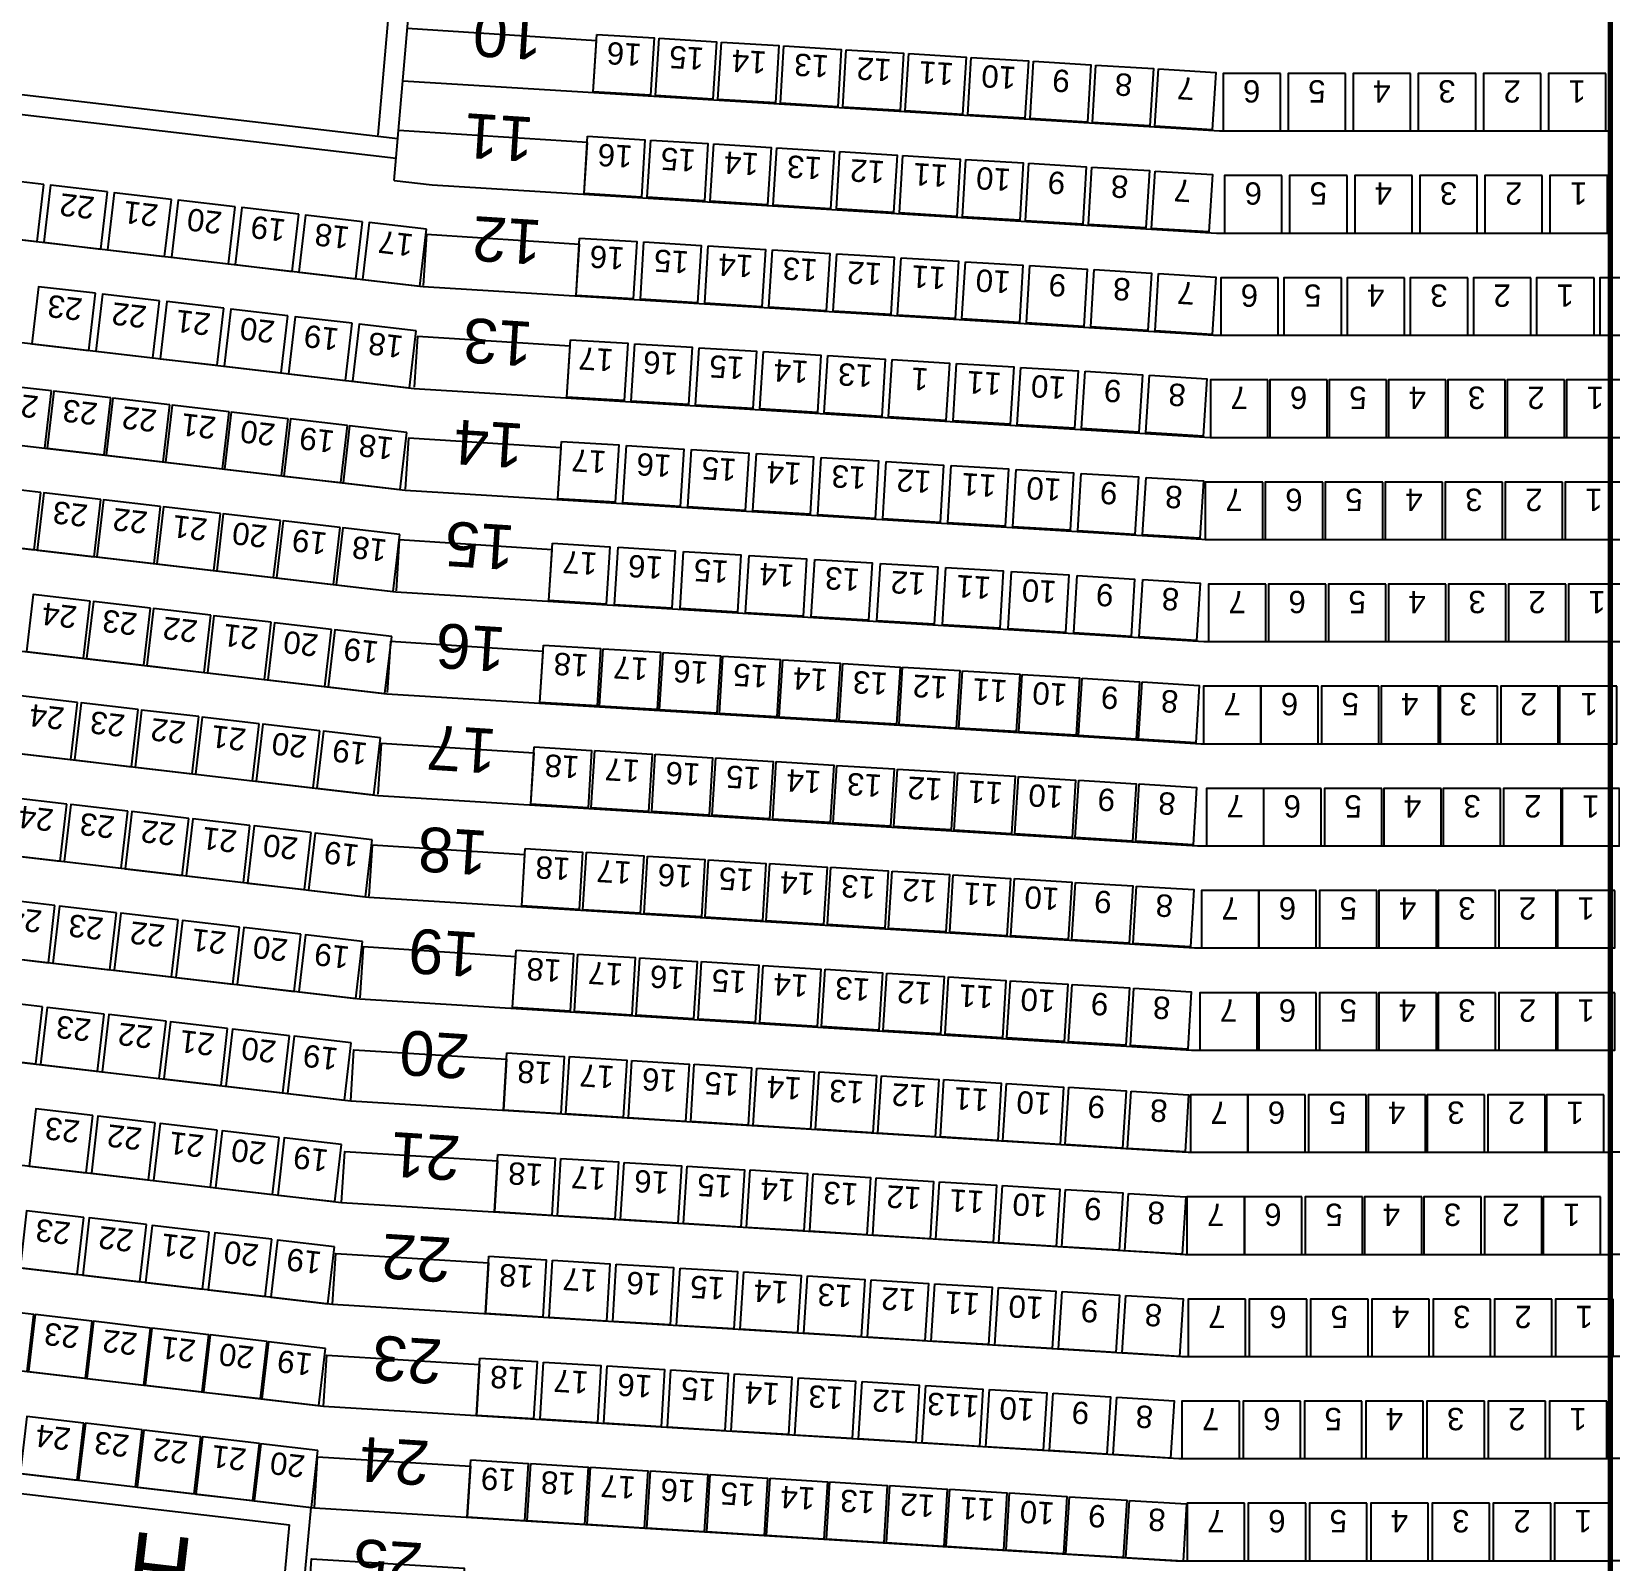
# Model space of a CAD drawing. Header units: millimetres. Extents: x 42980 to 202332, y 27411 to 140378.
# Drawn here: x 106381 to 118753, y 42728 to 54711 of the extents above; entities that cross this region are included whole.
import ezdxf
from ezdxf.enums import TextEntityAlignment as Align

# ---------------------------------------------------------------- set-up
doc = ezdxf.new("R2010")
doc.units = ezdxf.units.MM
doc.header["$LTSCALE"] = 100
for name, color, linetype in [('O-RADER', 252, 'CONTINUOUS'), ('O-STOLAR', 1, 'CONTINUOUS'), ('R-RADER', 252, 'CONTINUOUS'), ('R-RADNUMMER', 4, 'CONTINUOUS'), ('R-STOLAR', 1, 'CONTINUOUS'), ('R-STOLNUMMER', 7, 'CONTINUOUS'), ('R-TRAPPA', 254, 'CONTINUOUS'), ('SEKTIONS_NR', 4, 'CONTINUOUS')]:
    doc.layers.add(name, color=color, linetype=linetype)
doc.layers.add('SEKTIONER', color=4, linetype='CONTINUOUS', lineweight=70)
doc.styles.add('ARIAL', font='arial.ttf')

msp = doc.modelspace()

# ---------------------------------------------------------------- linework, layer by layer
at = {"layer": 'O-RADER'}
for p, q in [((122061, 45933), (118753, 45933)), ((122085, 45133), (118753, 45133)), ((122110, 44333), (118753, 44333)), ((122134, 43533), (118753, 43533)), ((122159, 42733), (118753, 42733))]:
    msp.add_line(p, q, dxfattribs=at)
at = {"layer": 'O-STOLAR'}
msp.add_lwpolyline([(119119, 52783), (118669, 52783), (118669, 52333), (119119, 52333)], close=True, dxfattribs=at)
at = {"layer": 'R-RADER'}
for p, q in [((109289, 54326), (113776, 54051)), ((113776, 54051), (115690, 53933)), ((115690, 53933), (118753, 53933)), ((109221, 53546), (109520, 53511)), ((109520, 53511), (113751, 53251)), ((103454, 53414), (109449, 52714)), ((113751, 53251), (115665, 53133)), ((115665, 53133), (118753, 53133)), ((109449, 52714), (115641, 52333)), ((103342, 52621), (109378, 51916)), ((115641, 52333), (118753, 52333)), ((109378, 51916), (115616, 51533)), ((103229, 51829), (109307, 51119)), ((115616, 51533), (118753, 51533)), ((109307, 51119), (115592, 50733)), ((103117, 51037), (109236, 50322)), ((115592, 50733), (118753, 50733)), ((103005, 50244), (109165, 49525)), ((109236, 50322), (115567, 49933)), ((115567, 49933), (118753, 49933)), ((109165, 49525), (113783, 49241)), ((102893, 49452), (109094, 48728)), ((113783, 49241), (115543, 49133)), ((115543, 49133), (118753, 49133)), ((102780, 48660), (109023, 47931)), ((109094, 48728), (113759, 48441)), ((113759, 48441), (115518, 48333)), ((115518, 48333), (118753, 48333)), ((109023, 47931), (113579, 47651)), ((102668, 47867), (108952, 47134)), ((113579, 47651), (115494, 47533)), ((115494, 47533), (118753, 47533)), ((102556, 47075), (108881, 46336)), ((108952, 47134), (113555, 46851)), ((113555, 46851), (115469, 46733)), ((115469, 46733), (118753, 46733)), ((102443, 46283), (108810, 45539)), ((108881, 46336), (115212, 45948)), ((115212, 45948), (115445, 45933)), ((115445, 45933), (118753, 45933)), ((108810, 45539), (115187, 45148)), ((102331, 45490), (108739, 44742)), ((115187, 45148), (115420, 45133)), ((115420, 45133), (118753, 45133)), ((102219, 44698), (108668, 43945)), ((108739, 44742), (115395, 44333)), ((115395, 44333), (118753, 44333)), ((108668, 43945), (115371, 43533)), ((115371, 43533), (118753, 43533)), ((108597, 43148), (108597, 43148)), ((108597, 43148), (115346, 42733)), ((115346, 42733), (118753, 42733))]:
    msp.add_line(p, q, dxfattribs=at)
at = {"layer": 'R-STOLAR'}
for points in [[(110809, 54689), (111258, 54662), (111230, 54212), (110781, 54240)], [(111298, 54659), (111747, 54632), (111719, 54182), (111270, 54210)], [(111787, 54629), (112236, 54601), (112209, 54152), (111759, 54180)], [(112276, 54599), (112725, 54571), (112698, 54122), (112248, 54150)], [(112765, 54569), (113214, 54541), (113187, 54092), (112738, 54120)], [(113254, 54539), (113703, 54511), (113676, 54062), (113227, 54090)], [(113743, 54509), (114192, 54481), (114165, 54032), (113716, 54060)], [(114232, 54479), (114682, 54451), (114654, 54002), (114205, 54030)], [(114721, 54449), (115171, 54421), (115143, 53972), (114694, 54000)], [(115211, 54419), (115660, 54391), (115632, 53942), (115183, 53970)], [(116167, 54383), (115717, 54383), (115717, 53933), (116167, 53933)], [(116677, 54383), (116227, 54383), (116227, 53933), (116677, 53933)], [(117187, 54383), (116737, 54383), (116737, 53933), (117187, 53933)], [(117697, 54383), (117247, 54383), (117247, 53933), (117697, 53933)], [(118207, 54383), (117757, 54383), (117757, 53933), (118207, 53933)], [(118717, 54383), (118267, 54383), (118267, 53933), (118717, 53933)], [(110738, 53892), (111187, 53864), (111159, 53415), (110710, 53443)], [(111232, 53862), (111681, 53834), (111653, 53385), (111204, 53413)], [(111726, 53831), (112175, 53804), (112148, 53355), (111698, 53382)], [(112220, 53801), (112669, 53773), (112642, 53324), (112192, 53352)], [(112714, 53771), (113163, 53743), (113136, 53294), (112687, 53322)], [(113208, 53740), (113657, 53713), (113630, 53264), (113181, 53291)], [(113702, 53710), (114151, 53682), (114124, 53233), (113675, 53261)], [(114196, 53680), (114645, 53652), (114618, 53203), (114169, 53230)], [(114690, 53649), (115140, 53622), (115112, 53173), (114663, 53200)], [(115184, 53619), (115634, 53591), (115606, 53142), (115157, 53170)], [(116179, 53583), (115729, 53583), (115729, 53133), (116179, 53133)], [(116689, 53583), (116239, 53583), (116239, 53133), (116689, 53133)], [(117199, 53583), (116749, 53583), (116749, 53133), (117199, 53133)], [(117709, 53583), (117259, 53583), (117259, 53133), (117709, 53133)], [(118219, 53583), (117769, 53583), (117769, 53133), (118219, 53133)], [(118729, 53583), (118279, 53583), (118279, 53133), (118729, 53133)], [(106476, 53514), (106029, 53566), (105977, 53119), (106424, 53067)], [(106976, 53455), (106529, 53508), (106477, 53061), (106924, 53008)], [(107476, 53397), (107029, 53449), (106976, 53002), (107423, 52950)], [(107975, 53339), (107528, 53391), (107476, 52944), (107923, 52892)], [(108475, 53280), (108028, 53333), (107976, 52886), (108423, 52833)], [(108974, 53222), (108527, 53274), (108475, 52827), (108922, 52775)], [(109474, 53164), (109027, 53216), (108975, 52769), (109422, 52717)], [(110675, 53094), (111124, 53067), (111096, 52618), (110647, 52645)], [(111179, 53064), (111628, 53036), (111600, 52587), (111151, 52614)], [(111683, 53033), (112132, 53005), (112104, 52556), (111655, 52583)], [(112187, 53002), (112636, 52974), (112608, 52525), (112159, 52552)], [(112691, 52971), (113140, 52943), (113113, 52494), (112663, 52521)], [(113195, 52940), (113644, 52912), (113617, 52463), (113167, 52491)], [(113699, 52909), (114148, 52881), (114121, 52432), (113671, 52460)], [(114203, 52878), (114652, 52850), (114625, 52401), (114176, 52429)], [(114707, 52847), (115156, 52819), (115129, 52370), (114680, 52398)], [(106882, 52661), (106435, 52713), (106382, 52266), (106829, 52214)], [(115211, 52816), (115660, 52788), (115633, 52339), (115184, 52367)], [(116149, 52783), (115699, 52783), (115699, 52333), (116149, 52333)], [(116644, 52783), (116194, 52783), (116194, 52333), (116644, 52333)], [(117139, 52783), (116689, 52783), (116689, 52333), (117139, 52333)], [(117634, 52783), (117184, 52783), (117184, 52333), (117634, 52333)], [(118129, 52783), (117679, 52783), (117679, 52333), (118129, 52333)], [(118624, 52783), (118174, 52783), (118174, 52333), (118624, 52333)], [(107384, 52602), (106937, 52655), (106885, 52208), (107332, 52155)], [(107887, 52544), (107440, 52596), (107388, 52149), (107835, 52097)], [(108389, 52485), (107942, 52537), (107890, 52090), (108337, 52038)], [(108892, 52426), (108445, 52478), (108393, 52031), (108840, 51979)], [(109395, 52368), (108948, 52420), (108895, 51973), (109342, 51921)], [(110604, 52297), (111053, 52270), (111025, 51821), (110576, 51848)], [(111108, 52266), (111557, 52239), (111529, 51790), (111080, 51817)], [(111612, 52235), (112061, 52208), (112033, 51759), (111584, 51786)], [(112116, 52205), (112565, 52177), (112538, 51728), (112088, 51755)], [(112620, 52174), (113069, 52146), (113042, 51697), (112592, 51724)], [(113124, 52143), (113573, 52115), (113546, 51666), (113096, 51693)], [(113628, 52112), (114077, 52084), (114050, 51635), (113601, 51662)], [(114132, 52081), (114581, 52053), (114554, 51604), (114105, 51632)], [(114636, 52050), (115085, 52022), (115058, 51573), (114609, 51601)], [(115140, 52019), (115589, 51991), (115562, 51542), (115113, 51570)], [(116069, 51983), (115619, 51983), (115619, 51533), (116069, 51533)], [(116534, 51983), (116084, 51983), (116084, 51533), (116534, 51533)], [(116999, 51983), (116549, 51983), (116549, 51533), (116999, 51533)], [(117464, 51983), (117014, 51983), (117014, 51533), (117464, 51533)], [(117929, 51983), (117479, 51983), (117479, 51533), (117929, 51533)], [(118394, 51983), (117944, 51983), (117944, 51533), (118394, 51533)], [(118859, 51983), (118409, 51983), (118409, 51533), (118859, 51533)], [(106537, 51896), (106090, 51948), (106038, 51501), (106485, 51449)], [(107001, 51842), (106554, 51894), (106502, 51447), (106949, 51395)], [(107465, 51787), (107018, 51840), (106965, 51393), (107412, 51341)], [(107928, 51733), (107481, 51786), (107429, 51339), (107876, 51286)], [(108392, 51679), (107945, 51731), (107893, 51284), (108340, 51232)], [(108856, 51625), (108409, 51677), (108357, 51230), (108804, 51178)], [(109320, 51571), (108873, 51623), (108821, 51176), (109268, 51124)], [(110533, 51500), (110982, 51473), (110954, 51024), (110505, 51051)], [(111042, 51469), (111491, 51441), (111463, 50992), (111014, 51020)], [(111551, 51438), (112000, 51410), (111972, 50961), (111523, 50989)], [(112060, 51406), (112509, 51379), (112482, 50930), (112032, 50957)], [(112569, 51375), (113018, 51348), (112991, 50898), (112541, 50926)], [(113078, 51344), (113527, 51316), (113500, 50867), (113050, 50895)], [(113587, 51313), (114036, 51285), (114009, 50836), (113560, 50864)], [(114096, 51281), (114545, 51254), (114518, 50805), (114069, 50832)], [(114605, 51250), (115054, 51223), (115027, 50773), (114578, 50801)], [(106454, 51100), (106007, 51152), (105955, 50705), (106402, 50653)], [(106923, 51045), (106476, 51097), (106424, 50650), (106871, 50598)], [(115114, 51219), (115563, 51191), (115536, 50742), (115087, 50770)], [(116028, 51183), (115578, 51183), (115578, 50733), (116028, 50733)], [(116498, 51183), (116048, 51183), (116048, 50733), (116498, 50733)], [(116968, 51183), (116518, 51183), (116518, 50733), (116968, 50733)], [(117438, 51183), (116988, 51183), (116988, 50733), (117438, 50733)], [(117908, 51183), (117458, 51183), (117458, 50733), (117908, 50733)], [(118378, 51183), (117928, 51183), (117928, 50733), (118378, 50733)], [(118848, 51183), (118398, 51183), (118398, 50733), (118848, 50733)], [(107392, 50991), (106945, 51043), (106893, 50596), (107340, 50544)], [(107861, 50936), (107414, 50988), (107362, 50541), (107809, 50489)], [(108330, 50881), (107883, 50933), (107831, 50486), (108277, 50434)], [(108798, 50826), (108352, 50878), (108299, 50432), (108746, 50379)], [(109267, 50772), (108820, 50824), (108768, 50377), (109215, 50325)], [(110462, 50703), (110911, 50676), (110883, 50226), (110434, 50254)], [(110976, 50672), (111425, 50644), (111397, 50195), (110948, 50222)], [(111490, 50640), (111939, 50612), (111912, 50163), (111462, 50191)], [(112004, 50608), (112453, 50581), (112426, 50132), (111976, 50159)], [(112518, 50577), (112967, 50549), (112940, 50100), (112490, 50128)], [(113032, 50545), (113481, 50518), (113454, 50069), (113004, 50096)], [(113546, 50514), (113995, 50486), (113968, 50037), (113518, 50065)], [(114060, 50482), (114509, 50455), (114482, 50005), (114033, 50033)], [(114574, 50451), (115023, 50423), (114996, 49974), (114547, 50001)], [(115088, 50419), (115537, 50391), (115510, 49942), (115061, 49970)], [(116053, 50383), (115603, 50383), (115603, 49933), (116053, 49933)], [(116523, 50383), (116073, 50383), (116073, 49933), (116523, 49933)], [(116993, 50383), (116543, 50383), (116543, 49933), (116993, 49933)], [(117463, 50383), (117013, 50383), (117013, 49933), (117463, 49933)], [(117933, 50383), (117483, 50383), (117483, 49933), (117933, 49933)], [(118403, 50383), (117953, 50383), (117953, 49933), (118403, 49933)], [(118873, 50383), (118423, 50383), (118423, 49933), (118873, 49933)], [(106839, 50250), (106392, 50302), (106340, 49855), (106787, 49803)], [(107312, 50194), (106865, 50247), (106812, 49800), (107259, 49748)], [(107784, 50139), (107337, 50191), (107285, 49745), (107732, 49692)], [(108257, 50084), (107810, 50136), (107758, 49689), (108205, 49637)], [(108730, 50029), (108283, 50081), (108231, 49634), (108678, 49582)], [(109203, 49974), (108756, 50026), (108704, 49579), (109150, 49527)], [(110391, 49906), (110840, 49879), (110812, 49429), (110363, 49457)], [(110860, 49877), (111309, 49850), (111282, 49401), (110832, 49428)], [(111329, 49848), (111778, 49821), (111751, 49372), (111302, 49399)], [(111798, 49820), (112247, 49792), (112220, 49343), (111771, 49371)], [(112267, 49791), (112717, 49763), (112689, 49314), (112240, 49342)], [(112737, 49762), (113186, 49734), (113158, 49285), (112709, 49313)], [(113206, 49733), (113655, 49706), (113627, 49256), (113178, 49284)], [(113675, 49704), (114124, 49677), (114096, 49228), (113647, 49255)], [(114144, 49676), (114593, 49648), (114565, 49199), (114116, 49226)], [(114613, 49647), (115062, 49619), (115035, 49170), (114585, 49198)], [(115082, 49618), (115531, 49590), (115504, 49141), (115055, 49169)], [(106740, 49456), (106293, 49508), (106241, 49061), (106688, 49009)], [(116013, 49583), (115563, 49583), (115563, 49133), (116013, 49133)], [(116463, 49583), (116013, 49583), (116013, 49133), (116463, 49133)], [(116939, 49583), (116489, 49583), (116489, 49133), (116939, 49133)], [(117405, 49583), (116955, 49583), (116955, 49133), (117405, 49133)], [(117869, 49583), (117419, 49583), (117419, 49133), (117869, 49133)], [(118344, 49583), (117894, 49583), (117894, 49133), (118344, 49133)], [(118803, 49583), (118353, 49583), (118353, 49133), (118803, 49133)], [(107215, 49400), (106768, 49453), (106716, 49006), (107163, 48953)], [(107690, 49345), (107243, 49397), (107191, 48950), (107638, 48898)], [(108165, 49289), (107718, 49342), (107666, 48895), (108112, 48842)], [(108639, 49234), (108192, 49286), (108140, 48839), (108587, 48787)], [(109114, 49179), (108667, 49231), (108615, 48784), (109062, 48732)], [(110320, 49109), (110769, 49081), (110742, 48632), (110292, 48660)], [(110794, 49080), (111243, 49052), (111216, 48603), (110766, 48631)], [(111268, 49051), (111717, 49023), (111690, 48574), (111241, 48602)], [(111742, 49022), (112191, 48994), (112164, 48545), (111715, 48573)], [(112216, 48993), (112666, 48965), (112638, 48516), (112189, 48543)], [(112691, 48963), (113140, 48936), (113112, 48487), (112663, 48514)], [(113165, 48934), (113614, 48907), (113586, 48458), (113137, 48485)], [(113639, 48905), (114088, 48878), (114060, 48428), (113611, 48456)], [(114113, 48876), (114562, 48848), (114534, 48399), (114085, 48427)], [(114587, 48847), (115036, 48819), (115008, 48370), (114559, 48398)], [(115061, 48818), (115510, 48790), (115483, 48341), (115033, 48369)], [(116037, 48783), (115587, 48783), (115587, 48333), (116037, 48333)], [(116485, 48782), (116035, 48782), (116035, 48332), (116485, 48332)], [(116961, 48782), (116511, 48782), (116511, 48332), (116961, 48332)], [(117427, 48782), (116977, 48782), (116977, 48332), (117427, 48332)], [(117891, 48782), (117441, 48782), (117441, 48332), (117891, 48332)], [(118366, 48782), (117916, 48782), (117916, 48332), (118366, 48332)], [(118825, 48782), (118375, 48782), (118375, 48332), (118825, 48332)], [(106656, 48660), (106209, 48712), (106157, 48265), (106604, 48213)], [(107135, 48604), (106688, 48656), (106635, 48210), (107082, 48157)], [(107613, 48548), (107166, 48601), (107114, 48154), (107561, 48101)], [(108092, 48492), (107645, 48545), (107593, 48098), (108040, 48046)], [(108571, 48437), (108124, 48489), (108072, 48042), (108519, 47990)], [(109050, 48381), (108603, 48433), (108550, 47986), (108997, 47934)], [(110249, 48312), (110698, 48284), (110671, 47835), (110221, 47863)], [(110728, 48283), (111177, 48255), (111150, 47806), (110701, 47833)], [(111207, 48253), (111656, 48225), (111629, 47776), (111180, 47804)], [(111686, 48224), (112135, 48196), (112108, 47747), (111659, 47775)], [(112165, 48194), (112615, 48167), (112587, 47717), (112138, 47745)], [(112644, 48165), (113094, 48137), (113066, 47688), (112617, 47716)], [(113124, 48135), (113573, 48108), (113545, 47659), (113096, 47686)], [(113603, 48106), (114052, 48078), (114024, 47629), (113575, 47657)], [(114082, 48077), (114531, 48049), (114503, 47600), (114054, 47627)], [(114561, 48047), (115010, 48020), (114982, 47570), (114533, 47598)], [(115040, 48018), (115489, 47990), (115462, 47541), (115012, 47569)], [(106564, 47865), (106117, 47918), (106065, 47471), (106512, 47418)], [(115997, 47983), (115547, 47983), (115547, 47533), (115997, 47533)], [(116447, 47983), (115997, 47983), (115997, 47533), (116447, 47533)], [(116923, 47983), (116473, 47983), (116473, 47533), (116923, 47533)], [(117389, 47983), (116939, 47983), (116939, 47533), (117389, 47533)], [(117853, 47983), (117403, 47983), (117403, 47533), (117853, 47533)], [(118328, 47983), (117878, 47983), (117878, 47533), (118328, 47533)], [(118787, 47983), (118337, 47983), (118337, 47533), (118787, 47533)], [(107046, 47809), (106599, 47861), (106547, 47414), (106994, 47362)], [(107528, 47753), (107081, 47805), (107029, 47358), (107476, 47306)], [(108010, 47697), (107563, 47749), (107510, 47302), (107957, 47250)], [(108491, 47640), (108044, 47693), (107992, 47246), (108439, 47193)], [(108973, 47584), (108526, 47636), (108474, 47189), (108921, 47137)], [(110178, 47515), (110627, 47487), (110600, 47038), (110150, 47066)], [(110662, 47485), (111111, 47458), (111084, 47008), (110635, 47036)], [(111146, 47455), (111595, 47428), (111568, 46979), (111119, 47006)], [(111630, 47426), (112079, 47398), (112052, 46949), (111603, 46976)], [(112114, 47396), (112564, 47368), (112536, 46919), (112087, 46947)], [(112598, 47366), (113048, 47339), (113020, 46889), (112571, 46917)], [(113083, 47336), (113532, 47309), (113504, 46860), (113055, 46887)], [(113567, 47307), (114016, 47279), (113988, 46830), (113539, 46858)], [(114051, 47277), (114500, 47249), (114472, 46800), (114023, 46828)], [(114535, 47247), (114984, 47220), (114956, 46771), (114507, 46798)], [(115019, 47218), (115468, 47190), (115440, 46741), (114991, 46768)], [(115985, 47183), (115535, 47183), (115535, 46733), (115985, 46733)], [(116447, 47183), (115997, 47183), (115997, 46733), (116447, 46733)], [(116923, 47183), (116473, 47183), (116473, 46733), (116923, 46733)], [(117389, 47183), (116939, 47183), (116939, 46733), (117389, 46733)], [(117853, 47183), (117403, 47183), (117403, 46733), (117853, 46733)], [(118328, 47183), (117878, 47183), (117878, 46733), (118328, 46733)], [(118787, 47183), (118337, 47183), (118337, 46733), (118787, 46733)], [(106466, 47071), (106019, 47124), (105967, 46677), (106414, 46625)], [(106950, 47015), (106503, 47067), (106451, 46620), (106898, 46568)], [(107434, 46959), (106987, 47011), (106934, 46564), (107381, 46512)], [(107917, 46902), (107470, 46954), (107418, 46507), (107865, 46455)], [(108401, 46846), (107954, 46898), (107902, 46451), (108349, 46399)], [(108885, 46789), (108438, 46841), (108385, 46394), (108832, 46342)], [(110106, 46712), (110555, 46684), (110528, 46235), (110079, 46263)], [(110595, 46682), (111044, 46654), (111017, 46205), (110568, 46233)], [(111084, 46652), (111534, 46624), (111506, 46175), (111057, 46203)], [(111573, 46622), (112023, 46594), (111995, 46145), (111546, 46173)], [(112063, 46592), (112512, 46564), (112484, 46115), (112035, 46143)], [(112552, 46562), (113001, 46534), (112973, 46085), (112524, 46113)], [(113041, 46532), (113490, 46504), (113462, 46055), (113013, 46083)], [(113530, 46502), (113979, 46474), (113951, 46025), (113502, 46053)], [(114019, 46472), (114468, 46444), (114440, 45995), (113991, 46023)], [(114508, 46442), (114957, 46414), (114930, 45965), (114480, 45993)], [(114997, 46412), (115446, 46384), (115419, 45935), (114969, 45962)], [(106861, 46220), (106414, 46272), (106362, 45825), (106809, 45773)], [(115911, 46383), (115461, 46383), (115461, 45933), (115911, 45933)], [(116361, 46383), (115911, 46383), (115911, 45933), (116361, 45933)], [(116838, 46383), (116388, 46383), (116388, 45933), (116838, 45933)], [(117303, 46383), (116853, 46383), (116853, 45933), (117303, 45933)], [(117767, 46383), (117317, 46383), (117317, 45933), (117767, 45933)], [(118242, 46383), (117792, 46383), (117792, 45933), (118242, 45933)], [(118702, 46383), (118252, 46383), (118252, 45933), (118702, 45933)], [(107348, 46163), (106901, 46215), (106849, 45768), (107296, 45716)], [(107835, 46106), (107388, 46158), (107336, 45711), (107783, 45659)], [(108321, 46049), (107874, 46102), (107822, 45655), (108269, 45602)], [(108808, 45993), (108361, 46045), (108309, 45598), (108756, 45546)], [(110035, 45915), (110484, 45887), (110457, 45438), (110008, 45466)], [(110529, 45885), (110979, 45857), (110951, 45408), (110502, 45435)], [(111023, 45854), (111473, 45827), (111445, 45377), (110996, 45405)], [(111517, 45824), (111967, 45796), (111939, 45347), (111490, 45375)], [(112012, 45794), (112461, 45766), (112433, 45317), (111984, 45344)], [(112506, 45763), (112955, 45736), (112927, 45286), (112478, 45314)], [(113000, 45733), (113449, 45705), (113421, 45256), (112972, 45284)], [(113494, 45702), (113943, 45675), (113915, 45226), (113466, 45253)], [(113988, 45672), (114437, 45645), (114409, 45195), (113960, 45223)], [(114482, 45642), (114931, 45614), (114903, 45165), (114454, 45193)], [(114976, 45611), (115425, 45584), (115398, 45135), (114948, 45162)], [(115884, 45583), (115434, 45583), (115434, 45133), (115884, 45133)], [(116334, 45583), (115884, 45583), (115884, 45133), (116334, 45133)], [(116811, 45583), (116361, 45583), (116361, 45133), (116811, 45133)], [(117276, 45583), (116826, 45583), (116826, 45133), (117276, 45133)], [(117740, 45583), (117290, 45583), (117290, 45133), (117740, 45133)], [(118215, 45583), (117765, 45583), (117765, 45133), (118215, 45133)], [(118675, 45583), (118225, 45583), (118225, 45133), (118675, 45133)], [(106789, 45423), (106342, 45475), (106290, 45028), (106737, 44976)], [(107280, 45366), (106833, 45418), (106781, 44971), (107228, 44919)], [(107772, 45308), (107325, 45360), (107273, 44913), (107720, 44861)], [(108264, 45251), (107817, 45303), (107765, 44856), (108212, 44804)], [(108755, 45193), (108308, 45245), (108256, 44799), (108703, 44746)], [(109964, 45118), (110413, 45090), (110386, 44641), (109937, 44669)], [(110463, 45087), (110913, 45059), (110885, 44610), (110436, 44638)], [(110962, 45056), (111412, 45029), (111384, 44580), (110935, 44607)], [(111462, 45026), (111911, 44998), (111883, 44549), (111434, 44577)], [(111961, 44995), (112410, 44968), (112382, 44518), (111933, 44546)], [(112460, 44964), (112909, 44937), (112881, 44488), (112432, 44515)], [(112959, 44934), (113408, 44906), (113380, 44457), (112931, 44485)], [(113458, 44903), (113907, 44876), (113879, 44426), (113430, 44454)], [(113957, 44873), (114406, 44845), (114378, 44396), (113929, 44423)], [(114456, 44842), (114905, 44814), (114877, 44365), (114428, 44393)], [(114955, 44811), (115404, 44784), (115376, 44334), (114927, 44362)], [(106398, 44663), (105951, 44715), (105899, 44268), (106346, 44216)], [(115893, 44783), (115443, 44783), (115443, 44333), (115893, 44333)], [(116373, 44783), (115923, 44783), (115923, 44333), (116373, 44333)], [(116853, 44783), (116403, 44783), (116403, 44333), (116853, 44333)], [(117333, 44783), (116883, 44783), (116883, 44333), (117333, 44333)], [(117813, 44783), (117363, 44783), (117363, 44333), (117813, 44333)], [(118293, 44783), (117843, 44783), (117843, 44333), (118293, 44333)], [(118773, 44783), (118323, 44783), (118323, 44333), (118773, 44333)], [(106855, 44610), (106408, 44662), (106356, 44215), (106803, 44163)], [(107312, 44556), (106865, 44609), (106813, 44162), (107260, 44109)], [(107769, 44503), (107322, 44555), (107270, 44108), (107717, 44056)], [(108226, 44450), (107779, 44502), (107727, 44055), (108174, 44003)], [(108683, 44396), (108236, 44449), (108184, 44002), (108631, 43949)], [(109893, 44321), (110343, 44293), (110315, 43844), (109866, 43871)], [(110392, 44290), (110842, 44262), (110814, 43813), (110365, 43841)], [(110891, 44259), (111341, 44232), (111313, 43783), (110864, 43810)], [(111391, 44229), (111840, 44201), (111812, 43752), (111363, 43779)], [(111890, 44198), (112339, 44170), (112311, 43721), (111862, 43749)], [(112389, 44167), (112838, 44140), (112810, 43691), (112361, 43718)], [(112888, 44137), (113337, 44109), (113309, 43660), (112860, 43688)], [(113387, 44106), (113836, 44078), (113808, 43629), (113359, 43657)], [(113886, 44075), (114335, 44048), (114307, 43599), (113858, 43626)], [(114385, 44045), (114834, 44017), (114806, 43568), (114357, 43596)], [(114884, 44014), (115333, 43986), (115306, 43537), (114856, 43565)], [(115845, 43983), (115395, 43983), (115395, 43533), (115845, 43533)], [(116325, 43983), (115875, 43983), (115875, 43533), (116325, 43533)], [(116805, 43983), (116355, 43983), (116355, 43533), (116805, 43533)], [(117285, 43983), (116835, 43983), (116835, 43533), (117285, 43533)], [(117765, 43983), (117315, 43983), (117315, 43533), (117765, 43533)], [(118245, 43983), (117795, 43983), (117795, 43533), (118245, 43533)], [(118725, 43983), (118275, 43983), (118275, 43533), (118725, 43533)], [(106790, 43812), (106343, 43864), (106290, 43417), (106737, 43365)], [(107248, 43758), (106802, 43811), (106749, 43364), (107196, 43311)], [(107707, 43705), (107260, 43757), (107208, 43310), (107655, 43258)], [(108166, 43651), (107719, 43703), (107667, 43256), (108114, 43204)], [(108625, 43598), (108178, 43650), (108126, 43203), (108573, 43151)], [(109822, 43523), (110272, 43496), (110244, 43047), (109795, 43074)], [(110292, 43495), (110741, 43467), (110713, 43018), (110264, 43045)], [(110761, 43466), (111210, 43438), (111182, 42989), (110733, 43017)], [(111230, 43437), (111679, 43409), (111651, 42960), (111202, 42988)], [(111699, 43408), (112148, 43381), (112120, 42931), (111671, 42959)], [(112168, 43379), (112617, 43352), (112590, 42903), (112140, 42930)], [(112637, 43351), (113086, 43323), (113059, 42874), (112609, 42901)], [(113106, 43322), (113555, 43294), (113528, 42845), (113079, 42873)], [(113575, 43293), (114024, 43265), (113997, 42816), (113548, 42844)], [(114044, 43264), (114494, 43237), (114466, 42787), (114017, 42815)], [(114514, 43235), (114963, 43208), (114935, 42759), (114486, 42786)], [(114983, 43206), (115432, 43179), (115404, 42730), (114955, 42757)], [(115885, 43183), (115435, 43183), (115435, 42733), (115885, 42733)], [(116365, 43183), (115915, 43183), (115915, 42733), (116365, 42733)], [(116845, 43183), (116395, 43183), (116395, 42733), (116845, 42733)], [(117325, 43183), (116875, 43183), (116875, 42733), (117325, 42733)], [(117805, 43183), (117355, 43183), (117355, 42733), (117805, 42733)], [(118285, 43183), (117835, 43183), (117835, 42733), (118285, 42733)], [(118765, 43183), (118315, 43183), (118315, 42733), (118765, 42733)]]:
    msp.add_lwpolyline(points, close=True, dxfattribs=at)
at = {"layer": 'R-TRAPPA'}
for p, q in [((109221, 53546), (109428, 55921)), ((110807, 54639), (109325, 54735)), ((110781, 54240), (110807, 54639)), ((110736, 53842), (109255, 53937)), ((110710, 53443), (110736, 53842)), ((102135, 43902), (108597, 43148)), ((108496, 42354), (108571, 43151)), ((108342, 42372), (108402, 43015))]:
    msp.add_line(p, q, dxfattribs=at)
for points in [[(109097, 53900), (109274, 55939)], [(103912, 54498), (109250, 53874)], [(103890, 54344), (109237, 53720)], [(110647, 52645), (110673, 53044), (109475, 53122), (109450, 52722)], [(110576, 51848), (110602, 52247), (109404, 52324), (109379, 51925)], [(110505, 51051), (110531, 51450), (109333, 51527), (109308, 51128)], [(110434, 50254), (110460, 50653), (109262, 50730), (109237, 50331)], [(110363, 49457), (110389, 49856), (109192, 49933), (109166, 49534)], [(110292, 48660), (110318, 49059), (109121, 49136), (109095, 48737)], [(110221, 47863), (110247, 48262), (109050, 48339), (109024, 47940)], [(110150, 47066), (110176, 47465), (108979, 47542), (108953, 47143)], [(108881, 46336), (108905, 46736), (110103, 46662), (110079, 46263)], [(108810, 45539), (108834, 45939), (110032, 45865), (110008, 45466)], [(108739, 44742), (108764, 45141), (109961, 45068), (109937, 44669)], [(108668, 43945), (108693, 44344), (109890, 44271), (109866, 43871)], [(102268, 43731), (108402, 43015)], [(108597, 43148), (108622, 43547), (109819, 43474), (109795, 43074)], [(108548, 42349), (108573, 42749), (109770, 42675), (109746, 42276)]]:
    msp.add_lwpolyline(points, dxfattribs=at)
at = {"layer": 'SEKTIONER'}
msp.add_line((118753, 41133), (118753, 58420), dxfattribs=at)

# ---------------------------------------------------------------- texts
at = {"layer": 'R-RADNUMMER', "style": 'ARIAL'}
for s, p in [('10', (110395, 54835)), ('11', (110324, 54038)), ('12', (110388, 53232)), ('13', (110317, 52435)), ('14', (110246, 51638)), ('15', (110175, 50841)), ('16', (110104, 50043)), ('17', (110033, 49246)), ('18', (109962, 48449)), ('19', (109891, 47652)), ('20', (109820, 46855)), ('21', (109749, 46058)), ('22', (109678, 45261)), ('23', (109607, 44464)), ('24', (109508, 43670)), ('25', (109456, 42870))]:
    msp.add_text(s, height=350, rotation=176.3285, dxfattribs=at).set_placement(p)
at = {"layer": 'R-STOLNUMMER', "style": 'ARIAL'}
for s, rotation, p in [('16', 176.4854, (111033, 54675)), ('15', 176.4854, (111522, 54645)), ('14', 176.4854, (112012, 54615)), ('13', 176.4854, (112501, 54585)), ('12', 176.4854, (112990, 54555)), ('11', 176.4854, (113479, 54525)), ('10', 176.4854, (113968, 54495)), ('9', 176.4854, (114457, 54465)), ('8', 176.4854, (114946, 54435)), ('7', 176.4854, (115435, 54405)), ('6', 180, (115942, 54383)), ('5', 180, (116452, 54383)), ('4', 180, (116962, 54383)), ('3', 180, (117472, 54383)), ('2', 180, (117982, 54383)), ('1', 180, (118492, 54383)), ('16', 176.4854, (110962, 53878)), ('15', 176.4854, (111456, 53848)), ('14', 176.4854, (111951, 53818)), ('13', 176.4854, (112445, 53787)), ('12', 176.4854, (112939, 53757)), ('11', 176.4854, (113433, 53727)), ('10', 176.4854, (113927, 53696)), ('9', 176.4854, (114421, 53666)), ('8', 176.4854, (114915, 53636)), ('7', 176.4854, (115409, 53605)), ('6', 180, (115954, 53583)), ('5', 180, (116464, 53583)), ('4', 180, (116974, 53583)), ('3', 180, (117484, 53583)), ('2', 180, (117994, 53583)), ('1', 180, (118504, 53583)), ('22', 173.34, (106753, 53482)), ('21', 173.34, (107252, 53423)), ('20', 173.34, (107752, 53365)), ('19', 173.34, (108251, 53306)), ('18', 173.34, (108751, 53248)), ('17', 173.34, (109251, 53190)), ('16', 176.4854, (110899, 53081)), ('15', 176.4854, (111403, 53050)), ('14', 176.4854, (111907, 53019)), ('13', 176.4854, (112411, 52988)), ('12', 176.4854, (112916, 52957)), ('11', 176.4854, (113420, 52926)), ('10', 176.4854, (113924, 52895)), ('9', 176.4854, (114428, 52864)), ('8', 176.4854, (114932, 52833)), ('7', 176.4854, (115436, 52802)), ('6', 180, (115924, 52783)), ('5', 180, (116419, 52783)), ('4', 180, (116914, 52783)), ('3', 180, (117409, 52783)), ('2', 180, (117904, 52783)), ('1', 180, (118399, 52783)), ('23', 173.34, (106658, 52687)), ('22', 173.34, (107161, 52628)), ('21', 173.34, (107663, 52570)), ('20', 173.34, (108166, 52511)), ('19', 173.34, (108668, 52452)), ('18', 173.34, (109171, 52394)), ('17', 176.4854, (110813, 52284)), ('16', 176.4854, (111318, 52254)), ('15', 176.4854, (111836, 52222)), ('14', 176.4854, (112341, 52191)), ('13', 176.4854, (112845, 52160)), ('1', 176.4854, (113349, 52129)), ('11', 176.4854, (113853, 52098)), ('10', 176.4854, (114357, 52067)), ('9', 176.4854, (114861, 52036)), ('24', 173.34, (106313, 51922)), ('8', 176.4854, (115365, 52005)), ('7', 180, (115844, 51983)), ('6', 180, (116309, 51983)), ('5', 180, (116774, 51983)), ('4', 180, (117239, 51983)), ('3', 180, (117704, 51983)), ('2', 180, (118169, 51983)), ('1', 180, (118634, 51983)), ('23', 173.34, (106777, 51868)), ('22', 173.34, (107241, 51814)), ('21', 173.34, (107705, 51759)), ('20', 173.34, (108169, 51705)), ('19', 173.34, (108633, 51651)), ('18', 173.34, (109096, 51597)), ('17', 176.4854, (110757, 51486)), ('16', 176.4854, (111266, 51455)), ('15', 176.4854, (111776, 51424)), ('14', 176.4854, (112285, 51393)), ('13', 176.4854, (112794, 51361)), ('12', 176.4854, (113303, 51330)), ('11', 176.4854, (113812, 51299)), ('10', 176.4854, (114321, 51268)), ('9', 176.4854, (114830, 51236)), ('8', 176.4854, (115339, 51205)), ('7', 180, (115803, 51183)), ('6', 180, (116273, 51183)), ('5', 180, (116743, 51183)), ('4', 180, (117213, 51183)), ('3', 180, (117683, 51183)), ('2', 180, (118153, 51183)), ('1', 180, (118623, 51183)), ('23', 173.34, (106700, 51071)), ('22', 173.34, (107169, 51017)), ('21', 173.34, (107637, 50962)), ('20', 173.34, (108106, 50907)), ('19', 173.34, (108575, 50852)), ('18', 173.34, (109044, 50798)), ('17', 176.4854, (110686, 50689)), ('16', 176.4854, (111200, 50658)), ('15', 176.4854, (111715, 50626)), ('14', 176.4854, (112229, 50595)), ('13', 176.4854, (112743, 50563)), ('12', 176.4854, (113257, 50532)), ('11', 176.4854, (113771, 50500)), ('10', 176.4854, (114285, 50468)), ('9', 176.4854, (114799, 50437)), ('8', 176.4854, (115313, 50405)), ('24', 173.34, (106615, 50276)), ('7', 180, (115828, 50383)), ('6', 180, (116298, 50383)), ('5', 180, (116768, 50383)), ('4', 180, (117238, 50383)), ('3', 180, (117708, 50383)), ('2', 180, (118178, 50383)), ('1', 180, (118648, 50383)), ('23', 173.34, (107088, 50221)), ('22', 173.34, (107561, 50165)), ('21', 173.34, (108034, 50110)), ('20', 173.34, (108506, 50055)), ('19', 173.34, (108979, 50000)), ('18', 176.4854, (110616, 49892)), ('17', 176.4854, (111085, 49864)), ('16', 176.4854, (111554, 49835)), ('15', 176.4854, (112023, 49806)), ('14', 176.4854, (112492, 49777)), ('13', 176.4854, (112961, 49748)), ('12', 176.4854, (113430, 49719)), ('11', 176.4854, (113899, 49691)), ('10', 176.4854, (114368, 49662)), ('9', 176.4854, (114838, 49633)), ('8', 176.4854, (115307, 49604)), ('7', 180, (115788, 49583)), ('6', 180, (116238, 49583)), ('5', 180, (116714, 49583)), ('4', 180, (117180, 49583)), ('3', 180, (117637, 49583)), ('2', 180, (118112, 49583)), ('1', 180, (118587, 49583)), ('24', 173.34, (106517, 49482)), ('23', 173.34, (106992, 49426)), ('22', 173.34, (107466, 49371)), ('21', 173.34, (107941, 49316)), ('20', 173.34, (108416, 49260)), ('19', 173.34, (108891, 49205)), ('18', 176.4854, (110545, 49095)), ('17', 176.4854, (111019, 49066)), ('16', 176.4854, (111493, 49037)), ('15', 176.4854, (111967, 49008)), ('14', 176.4854, (112441, 48979)), ('13', 176.4854, (112915, 48950)), ('12', 176.4854, (113389, 48921)), ('11', 176.4854, (113863, 48891)), ('10', 176.4854, (114337, 48862)), ('9', 176.4854, (114812, 48833)), ('8', 176.4854, (115286, 48804)), ('24', 173.34, (106432, 48686)), ('7', 180, (115812, 48783)), ('6', 180, (116260, 48782)), ('5', 180, (116736, 48782)), ('4', 180, (117202, 48782)), ('3', 180, (117669, 48783)), ('2', 180, (118144, 48783)), ('1', 180, (118600, 48782)), ('23', 173.34, (106911, 48630)), ('22', 173.34, (107390, 48574)), ('21', 173.34, (107869, 48519)), ('20', 173.34, (108347, 48463)), ('19', 173.34, (108826, 48407)), ('18', 176.4854, (110474, 48298)), ('17', 176.4854, (110953, 48269)), ('16', 176.4854, (111432, 48239)), ('15', 176.4854, (111911, 48210)), ('14', 176.4854, (112390, 48180)), ('13', 176.4854, (112869, 48151)), ('12', 176.4854, (113348, 48122)), ('11', 176.4854, (113827, 48092)), ('10', 176.4854, (114306, 48063)), ('9', 176.4854, (114785, 48033)), ('8', 176.4854, (115265, 48004)), ('7', 180, (115772, 47983)), ('6', 180, (116222, 47983)), ('5', 180, (116698, 47983)), ('4', 180, (117164, 47983)), ('3', 180, (117628, 47983)), ('2', 180, (118103, 47983)), ('1', 180, (118562, 47983)), ('24', 173.34, (106341, 47892)), ('23', 173.34, (106823, 47835)), ('22', 173.34, (107304, 47779)), ('21', 173.34, (107786, 47723)), ('20', 173.34, (108268, 47667)), ('19', 173.34, (108750, 47610)), ('18', 176.4854, (110403, 47501)), ('17', 176.4854, (110887, 47471)), ('16', 176.4854, (111371, 47442)), ('15', 176.4854, (111855, 47412)), ('14', 176.4854, (112339, 47382)), ('13', 176.4854, (112823, 47352)), ('12', 176.4854, (113307, 47323)), ('11', 176.4854, (113791, 47293)), ('10', 176.4854, (114275, 47263)), ('9', 176.4854, (114759, 47233)), ('8', 176.4854, (115244, 47204)), ('7', 180, (115760, 47183)), ('6', 180, (116222, 47183)), ('5', 180, (116698, 47183)), ('4', 180, (117162, 47183)), ('3', 180, (117628, 47183)), ('2', 180, (118103, 47183)), ('1', 180, (118562, 47183)), ('23', 173.34, (106726, 47041)), ('22', 173.34, (107210, 46985)), ('21', 173.34, (107694, 46928)), ('20', 173.34, (108177, 46872)), ('19', 173.34, (108661, 46815)), ('18', 176.4854, (110331, 46698)), ('17', 176.4854, (110820, 46668)), ('16', 176.4854, (111309, 46638)), ('15', 176.4854, (111798, 46608)), ('14', 176.4854, (112287, 46578)), ('13', 176.4854, (112776, 46548)), ('12', 176.4854, (113265, 46518)), ('11', 176.4854, (113754, 46488)), ('10', 176.4854, (114243, 46458)), ('9', 176.4854, (114733, 46428)), ('8', 176.4854, (115222, 46398)), ('7', 180, (115686, 46383)), ('6', 180, (116136, 46383)), ('5', 180, (116613, 46383)), ('4', 180, (117078, 46383)), ('3', 180, (117542, 46383)), ('2', 180, (118017, 46383)), ('1', 180, (118477, 46383)), ('23', 173.34, (106638, 46246)), ('22', 173.34, (107125, 46189)), ('21', 173.34, (107611, 46132)), ('20', 173.34, (108098, 46075)), ('19', 173.34, (108585, 46019)), ('18', 176.4854, (110260, 45901)), ('17', 176.4854, (110754, 45871)), ('16', 176.4854, (111248, 45840)), ('15', 176.4854, (111742, 45810)), ('14', 176.4854, (112236, 45780)), ('13', 176.4854, (112730, 45749)), ('12', 176.4854, (113224, 45719)), ('11', 176.4854, (113718, 45689)), ('10', 176.4854, (114212, 45658)), ('9', 176.4854, (114706, 45628)), ('8', 176.4854, (115201, 45598)), ('7', 180, (115659, 45583)), ('6', 180, (116108, 45583)), ('5', 180, (116586, 45583)), ('4', 180, (117037, 45583)), ('3', 180, (117515, 45583)), ('2', 180, (117972, 45583)), ('1', 180, (118450, 45583)), ('23', 173.34, (106565, 45449)), ('22', 173.34, (107057, 45392)), ('21', 173.34, (107549, 45334)), ('20', 173.34, (108040, 45277)), ('19', 173.34, (108532, 45219)), ('18', 176.4854, (110189, 45104)), ('17', 176.4854, (110688, 45073)), ('16', 176.4854, (111187, 45043)), ('15', 176.4854, (111686, 45012)), ('14', 176.4854, (112185, 44981)), ('13', 176.4854, (112684, 44951)), ('12', 176.4854, (113183, 44920)), ('11', 176.4854, (113682, 44889)), ('10', 176.4854, (114181, 44859)), ('9', 176.4854, (114680, 44828)), ('8', 176.4854, (115179, 44797)), ('7', 180, (115668, 44783)), ('6', 180, (116148, 44783)), ('5', 180, (116628, 44783)), ('4', 180, (117108, 44783)), ('3', 180, (117588, 44783)), ('2', 180, (118068, 44783)), ('1', 180, (118548, 44783)), ('23', 173.34, (106632, 44636)), ('22', 173.34, (107089, 44582)), ('21', 173.34, (107546, 44529)), ('20', 173.34, (108002, 44476)), ('19', 173.34, (108459, 44422)), ('18', 176.4854, (110118, 44307)), ('17', 176.4854, (110617, 44276)), ('16', 176.4854, (111116, 44245)), ('15', 176.4854, (111615, 44215)), ('14', 176.4854, (112114, 44184)), ('13', 176.4854, (112613, 44154)), ('12', 176.4854, (113112, 44123)), ('113', 176.4854, (113611, 44092)), ('10', 176.4854, (114110, 44062)), ('9', 176.4854, (114609, 44031)), ('8', 176.4854, (115109, 44000)), ('7', 180, (115620, 43983)), ('6', 180, (116100, 43983)), ('5', 180, (116580, 43983)), ('4', 180, (117060, 43983)), ('3', 180, (117540, 43983)), ('2', 180, (118020, 43983)), ('1', 180, (118500, 43983)), ('24', 173.34, (106566, 43838)), ('23', 173.34, (107025, 43784)), ('22', 173.34, (107484, 43731)), ('21', 173.34, (107943, 43677)), ('20', 173.34, (108402, 43624)), ('19', 176.4854, (110047, 43510)), ('18', 176.4854, (110516, 43481)), ('17', 176.4854, (110985, 43452)), ('16', 176.4854, (111454, 43423)), ('15', 176.4854, (111923, 43394)), ('14', 176.4854, (112393, 43366)), ('13', 176.4854, (112862, 43337)), ('12', 176.4854, (113331, 43308)), ('11', 176.4854, (113800, 43279)), ('10', 176.4854, (114269, 43250)), ('9', 176.4854, (114738, 43222)), ('8', 176.4854, (115207, 43193)), ('7', 180, (115660, 43183)), ('6', 180, (116140, 43183)), ('5', 180, (116620, 43183)), ('4', 180, (117100, 43183)), ('3', 180, (117580, 43183)), ('2', 180, (118060, 43183)), ('1', 180, (118540, 43183))]:
    msp.add_text(s, height=175, rotation=rotation, dxfattribs=at).set_placement(p, align=Align.BOTTOM_CENTER)
at = {"layer": 'SEKTIONS_NR', "style": 'ARIAL'}
msp.add_text('H', height=500, rotation=173.34, dxfattribs=at).set_placement((107667, 42905))

doc.saveas('drawing.dxf')
